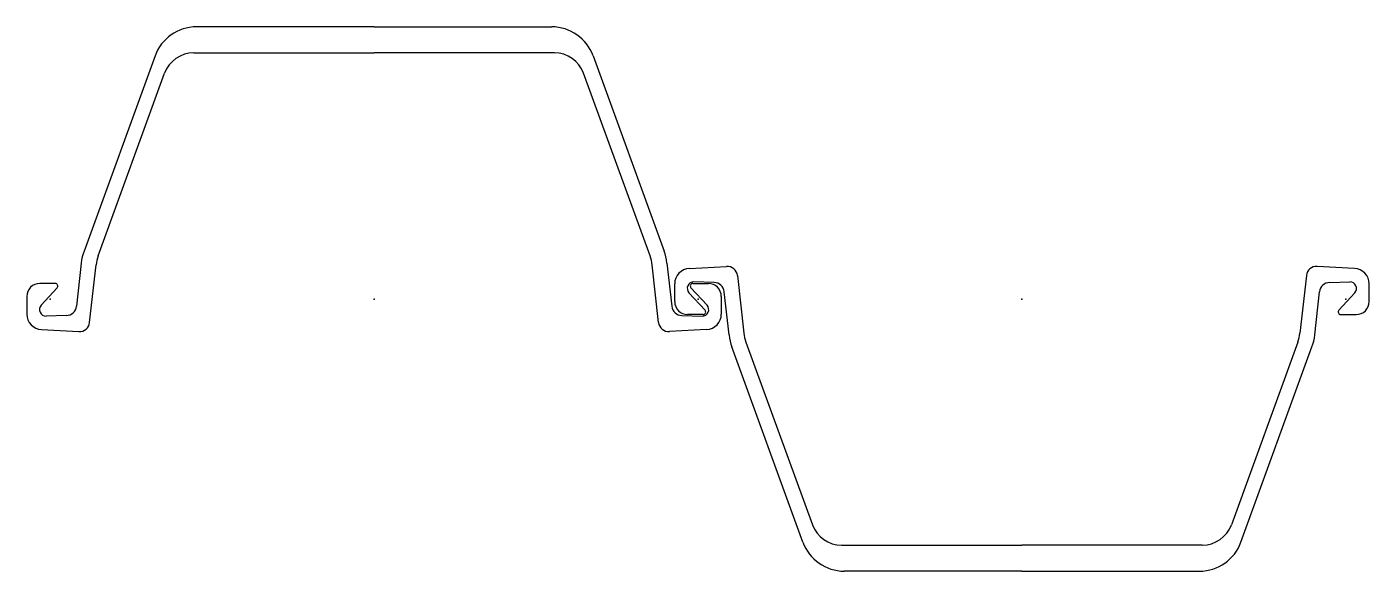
# Model space of a CAD drawing. Extents: x -18 to 1018, y -210 to 210.
import ezdxf

# ---------------------------------------------------------------- set-up
doc = ezdxf.new("R2010")
doc.units = 0
doc.header["$MEASUREMENT"] = 0
doc.layers.get('0').update_dxf_attribs({"color": 5, "linetype": 'CONTINUOUS'})

msp = doc.modelspace()

# ---------------------------------------------------------------- linework, layer by layer
at = {"linetype": 'Continuous'}
for p, q in [((250, 210), (112.90765, 210)), ((250, 210), (387.09235, 210)), ((80.95783, 187.62793), (26.13831, 37.00155)), ((110.86559, 190), (250, 190)), ((389.1344, 190), (250, 190)), ((419.04218, 187.62793), (473.86169, 37.00155)), ((37.00813, 33.23461), (88.31269, 174.20772)), ((462.99188, 33.23461), (411.68732, 174.20772)), ((23.97099, 27.73889), (20.26797, -5.5883)), ((30.45465, -18.02487), (35.38307, 26.29086)), ((469.54535, -18.02487), (464.61694, 26.29086)), ((476.02902, 27.73889), (479.73203, -5.5883)), ((493.36334, 23.60372), (522.07922, 25.12937)), ((1006.63666, 23.60372), (977.92078, 25.12937)), ((3.93709, 12), (-8, 12)), ((482, -2), (482, 11.62062)), ((496.0629, 12), (508, 12)), ((512.54871, 12.70149), (496.86719, 13.15602)), ((530.45465, 18.02487), (535.38306, -26.29086)), ((969.54535, 18.02487), (964.61694, -26.29086)), ((987.45129, 12.70149), (1003.13281, 13.15602)), ((1018, -2), (1018, 11.62062)), ((-18, 2), (-18, -11.62062)), ((-6.95445, -4.76972), (5.4078, 8.64464)), ((493.04556, 4.76972), (505.40781, -8.64464)), ((506.95444, -4.76972), (494.59219, 8.64464)), ((518, 2), (518, -11.62062)), ((523.97101, -27.73889), (520.26794, 5.5883)), ((976.02899, -27.73889), (979.73206, 5.5883)), ((1006.95447, 4.76972), (994.59222, -8.64464)), ((12.54868, -12.70149), (-3.1328, -13.15602)), ((487.45132, -12.70149), (503.13281, -13.15602)), ((503.9371, -12), (492, -12)), ((996.06293, -12), (1008, -12)), ((-6.63665, -23.60372), (22.07924, -25.12937)), ((506.63666, -23.60372), (477.92075, -25.12937)), ((580.95782, -187.62793), (526.13831, -37.00155)), ((537.00812, -33.23461), (588.31268, -174.20772)), ((962.99188, -33.23461), (911.68732, -174.20772)), ((919.04218, -187.62793), (973.86169, -37.00155)), ((610.8656, -190), (750, -190)), ((889.1344, -190), (750, -190)), ((750, -210), (612.90765, -210)), ((750, -210), (887.09235, -210))]:
    msp.add_line(p, q, dxfattribs=at)
for centre, radius, start, end in [((112.90765, 176), 34, 90, 160.00135), ((387.09235, 176), 34, 19.99864, 90), ((110.86559, 166), 24, 90, 160.00195), ((389.1344, 166), 24, 19.99804, 90), ((63.72634, 23.32163), 40, 160.00134, 173.65981), ((65.19926, 22.97497), 30, 160.00196, 173.65413), ((434.80075, 22.97497), 30, 6.34586, 19.99804), ((436.27365, 23.32163), 40, 6.34019, 19.99865), ((494, 11.62062), 12, 93.04124, 180), ((522.50366, 17.14063), 8, 6.34586, 93.04124), ((977.49634, 17.14063), 8, 86.95876, 173.65414), ((1006, 11.62062), 12, 0, 86.95876), ((-8, 2), 10, 90, 180), ((3.93709, 10), 2, 317.33731, 90), ((496.72232, 8.15812), 5, 88.33971, 222.66286), ((496.0629, 10), 2, 90, 222.66286), ((508, 2), 10, 0, 90), ((512.31689, 4.70485), 8, 6.34021, 88.33954), ((987.68311, 4.70485), 8, 91.66046, 173.65979), ((1003.27765, 8.15812), 5, 317.33761, 91.65994), ((-3.27767, -8.15812), 5, 137.33731, 271.66028), ((12.3169, -4.70485), 8, 271.66028, 353.65981), ((487.68311, -4.70485), 8, 186.34018, 268.33976), ((492, -2), 10, 180, 270), ((503.27768, -8.15812), 5, 268.33971, 42.66286), ((503.9371, -10), 2, 270, 42.66286), ((996.06293, -10), 2, 137.33714, 270), ((1008, -2), 10, 270, 0), ((-6, -11.62062), 12, 180, 266.9588), ((22.50367, -17.14063), 8, 266.9588, 353.65414), ((477.49634, -17.14063), 8, 186.34586, 273.04103), ((506, -11.62062), 12, 273.04124, 0), ((563.72632, -23.32163), 40, 186.3402, 199.99866), ((565.19928, -22.97497), 30, 186.34586, 199.99802), ((934.80072, -22.97497), 30, 340.00198, 353.65414), ((936.27368, -23.32163), 40, 340.00134, 353.6598), ((610.8656, -166), 24, 199.99804, 270), ((889.1344, -166), 24, 270, 340.00196), ((612.90765, -176), 34, 199.99864, 270), ((887.09235, -176), 34, 270, 340.00136)]:
    msp.add_arc(centre, radius, start, end, dxfattribs=at)
for p in [(0, 0), (250, 0), (500, 0), (750, 0), (1000, 0)]:
    msp.add_point(p, dxfattribs=at)

doc.saveas('drawing.dxf')
